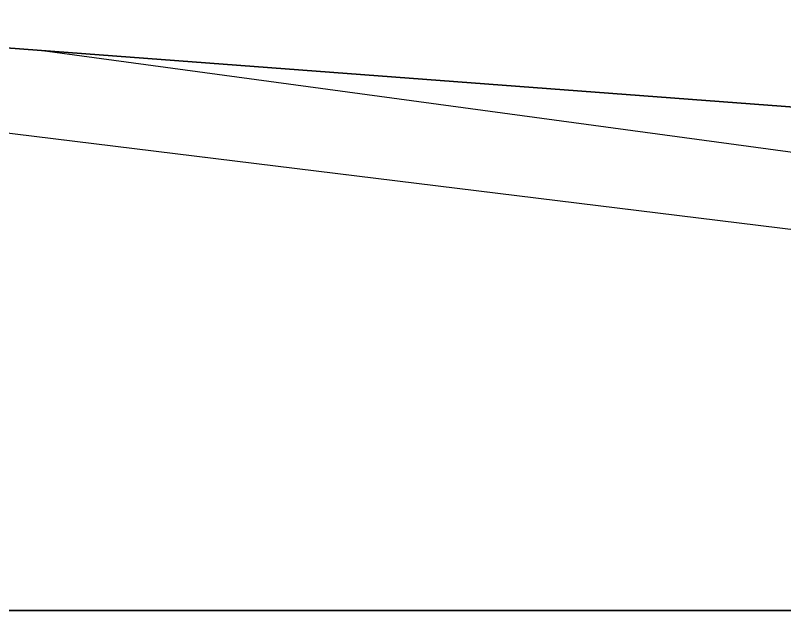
# Model space of a CAD drawing. Header units: millimetres. Extents: x 0 to 1824, y -1116 to 893.
# Drawn here: x 473.7 to 538.4, y 61.5 to 111.5 of the extents above; entities that cross this region are included whole.
import ezdxf

# ---------------------------------------------------------------- set-up
doc = ezdxf.new("R2010")
doc.units = ezdxf.units.MM
doc.layers.add('Blocks', color=7, linetype='Continuous')
doc.layers.add('Blocks$Inner', color=7, linetype='Continuous', lineweight=25, true_color=0x007f00)
doc.layers.add('Blocks$Outline', color=7, linetype='Continuous', lineweight=35, true_color=0xff3f3f)

# ---------------------------------------------------------------- blocks, each defined once
blk = doc.blocks.new('Oxford Low Office Chair Front')
at = {"layer": 'Blocks$Inner'}
for points in [[(399.012, 61.465), (585.347, 61.465)], [(700.255, 91.698), (472.923, 108.797), (439.588, 110.903), (414.2, 111.523), (390.576, 111.492), (377.053, 111.209)], [(424.35, 107.62), (578.639, 88.662)], [(595.409, 92.379), (475.981, 108.541)]]:
    blk.add_lwpolyline(points, dxfattribs=at)
at = {"layer": 'Blocks$Outline'}
for points in [[(428.201, 111.181), (439.588, 110.903), (472.923, 108.797), (700.255, 91.698)], [(585.347, 61.465), (415.341, 61.465)]]:
    blk.add_lwpolyline(points, dxfattribs=at)

msp = doc.modelspace()

# ---------------------------------------------------------------- block references
at = {"layer": 'Blocks'}
msp.add_blockref('Oxford Low Office Chair Front', (0, 0), dxfattribs=at)

doc.saveas('drawing.dxf')
